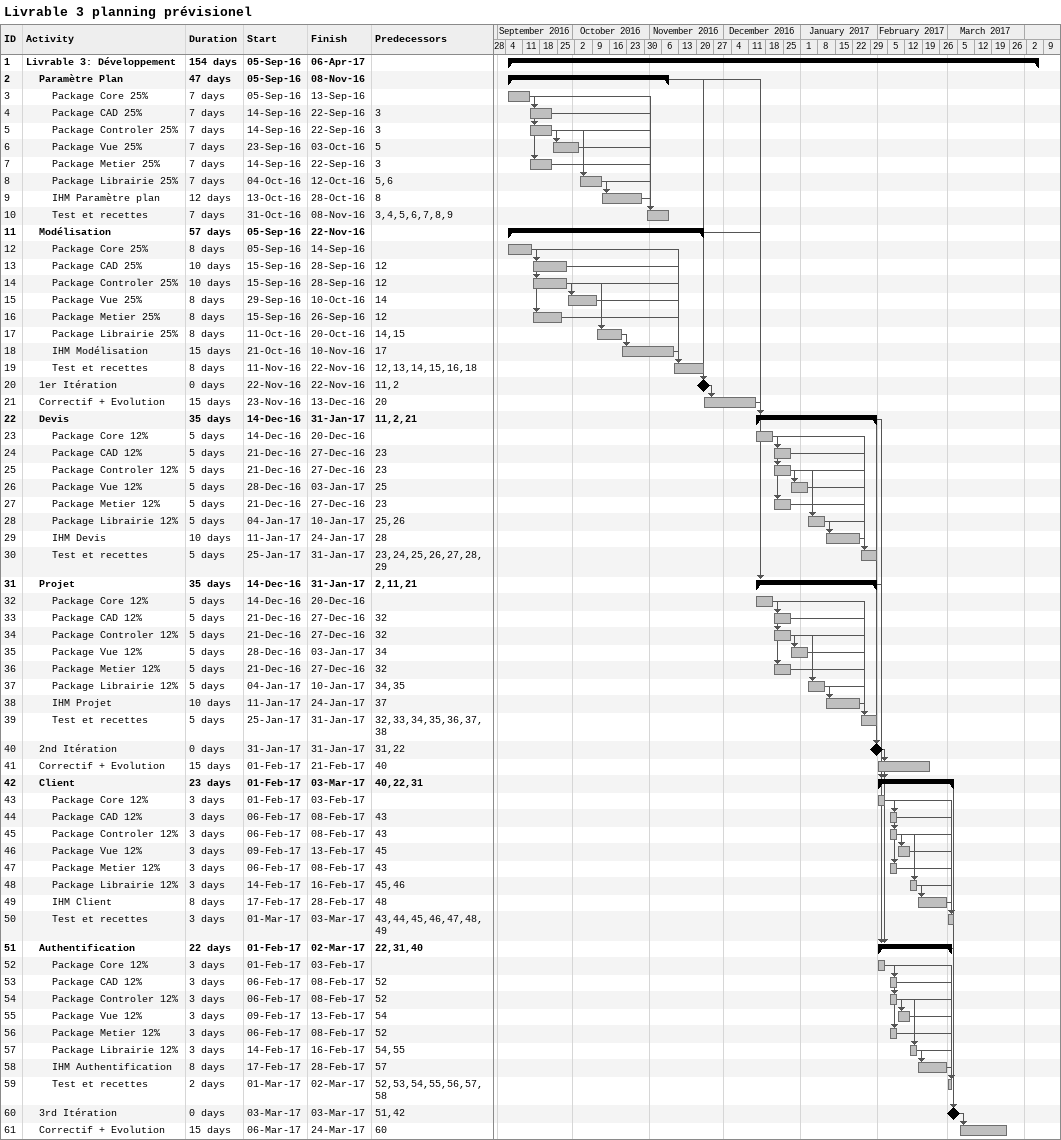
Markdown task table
Livrable 3 planning prévisionel

| ID | Level | Task | Duration | Start | Finish | Predecessors |
|---|---|---|---|---|---|---|
| 1 | 1 | **Livrable 3: Développement** | 154d | 2016-09-05 | 2017-04-06 |  |
| 2 | 2 | **Paramètre Plan** | 47d | 2016-09-05 | 2016-11-08 |  |
| 3 | 3 | Package Core 25% | 7d | 2016-09-05 | 2016-09-13 |  |
| 4 | 3 | Package CAD 25% | 7d | 2016-09-14 | 2016-09-22 | 3 |
| 5 | 3 | Package Controler 25% | 7d | 2016-09-14 | 2016-09-22 | 3 |
| 6 | 3 | Package Vue 25% | 7d | 2016-09-23 | 2016-10-03 | 5 |
| 7 | 3 | Package Metier 25% | 7d | 2016-09-14 | 2016-09-22 | 3 |
| 8 | 3 | Package Librairie 25% | 7d | 2016-10-04 | 2016-10-12 | 5, 6 |
| 9 | 3 | IHM Paramètre plan | 12d | 2016-10-13 | 2016-10-28 | 8 |
| 10 | 3 | Test et recettes | 7d | 2016-10-31 | 2016-11-08 | 3, 4, 5, 6, 7, 8, 9 |
| 11 | 2 | **Modélisation** | 57d | 2016-09-05 | 2016-11-22 |  |
| 12 | 3 | Package Core 25% | 8d | 2016-09-05 | 2016-09-14 |  |
| 13 | 3 | Package CAD 25% | 10d | 2016-09-15 | 2016-09-28 | 12 |
| 14 | 3 | Package Controler 25% | 10d | 2016-09-15 | 2016-09-28 | 12 |
| 15 | 3 | Package Vue 25% | 8d | 2016-09-29 | 2016-10-10 | 14 |
| 16 | 3 | Package Metier 25% | 8d | 2016-09-15 | 2016-09-26 | 12 |
| 17 | 3 | Package Librairie 25% | 8d | 2016-10-11 | 2016-10-20 | 14, 15 |
| 18 | 3 | IHM Modélisation | 15d | 2016-10-21 | 2016-11-10 | 17 |
| 19 | 3 | Test et recettes | 8d | 2016-11-11 | 2016-11-22 | 12, 13, 14, 15, 16, 18 |
| 20 | 2 | 1er Itération | 0d | 2016-11-22 | 2016-11-22 | 11, 2 |
| 21 | 2 | Correctif + Evolution | 15d | 2016-11-23 | 2016-12-13 | 20 |
| 22 | 2 | **Devis** | 35d | 2016-12-14 | 2017-01-31 | 11, 2, 21 |
| 23 | 3 | Package Core 12% | 5d | 2016-12-14 | 2016-12-20 |  |
| 24 | 3 | Package CAD 12% | 5d | 2016-12-21 | 2016-12-27 | 23 |
| 25 | 3 | Package Controler 12% | 5d | 2016-12-21 | 2016-12-27 | 23 |
| 26 | 3 | Package Vue 12% | 5d | 2016-12-28 | 2017-01-03 | 25 |
| 27 | 3 | Package Metier 12% | 5d | 2016-12-21 | 2016-12-27 | 23 |
| 28 | 3 | Package Librairie 12% | 5d | 2017-01-04 | 2017-01-10 | 25, 26 |
| 29 | 3 | IHM Devis | 10d | 2017-01-11 | 2017-01-24 | 28 |
| 30 | 3 | Test et recettes | 5d | 2017-01-25 | 2017-01-31 | 23, 24, 25, 26, 27, 28, 29 |
| 31 | 2 | **Projet** | 35d | 2016-12-14 | 2017-01-31 | 2, 11, 21 |
| 32 | 3 | Package Core 12% | 5d | 2016-12-14 | 2016-12-20 |  |
| 33 | 3 | Package CAD 12% | 5d | 2016-12-21 | 2016-12-27 | 32 |
| 34 | 3 | Package Controler 12% | 5d | 2016-12-21 | 2016-12-27 | 32 |
| 35 | 3 | Package Vue 12% | 5d | 2016-12-28 | 2017-01-03 | 34 |
| 36 | 3 | Package Metier 12% | 5d | 2016-12-21 | 2016-12-27 | 32 |
| 37 | 3 | Package Librairie 12% | 5d | 2017-01-04 | 2017-01-10 | 34, 35 |
| 38 | 3 | IHM Projet | 10d | 2017-01-11 | 2017-01-24 | 37 |
| 39 | 3 | Test et recettes | 5d | 2017-01-25 | 2017-01-31 | 32, 33, 34, 35, 36, 37, 38 |
| 40 | 2 | 2nd Itération | 0d | 2017-01-31 | 2017-01-31 | 31, 22 |
| 41 | 2 | Correctif + Evolution | 15d | 2017-02-01 | 2017-02-21 | 40 |
| 42 | 2 | **Client** | 23d | 2017-02-01 | 2017-03-03 | 40, 22, 31 |
| 43 | 3 | Package Core 12% | 3d | 2017-02-01 | 2017-02-03 |  |
| 44 | 3 | Package CAD 12% | 3d | 2017-02-06 | 2017-02-08 | 43 |
| 45 | 3 | Package Controler 12% | 3d | 2017-02-06 | 2017-02-08 | 43 |
| 46 | 3 | Package Vue 12% | 3d | 2017-02-09 | 2017-02-13 | 45 |
| 47 | 3 | Package Metier 12% | 3d | 2017-02-06 | 2017-02-08 | 43 |
| 48 | 3 | Package Librairie 12% | 3d | 2017-02-14 | 2017-02-16 | 45, 46 |
| 49 | 3 | IHM Client | 8d | 2017-02-17 | 2017-02-28 | 48 |
| 50 | 3 | Test et recettes | 3d | 2017-03-01 | 2017-03-03 | 43, 44, 45, 46, 47, 48, 49 |
| 51 | 2 | **Authentification** | 22d | 2017-02-01 | 2017-03-02 | 22, 31, 40 |
| 52 | 3 | Package Core 12% | 3d | 2017-02-01 | 2017-02-03 |  |
| 53 | 3 | Package CAD 12% | 3d | 2017-02-06 | 2017-02-08 | 52 |
| 54 | 3 | Package Controler 12% | 3d | 2017-02-06 | 2017-02-08 | 52 |
| 55 | 3 | Package Vue 12% | 3d | 2017-02-09 | 2017-02-13 | 54 |
| 56 | 3 | Package Metier 12% | 3d | 2017-02-06 | 2017-02-08 | 52 |
| 57 | 3 | Package Librairie 12% | 3d | 2017-02-14 | 2017-02-16 | 54, 55 |
| 58 | 3 | IHM Authentification | 8d | 2017-02-17 | 2017-02-28 | 57 |
| 59 | 3 | Test et recettes | 2d | 2017-03-01 | 2017-03-02 | 52, 53, 54, 55, 56, 57, 58 |
| 60 | 2 | 3rd Itération | 0d | 2017-03-03 | 2017-03-03 | 51, 42 |
| 61 | 2 | Correctif + Evolution | 15d | 2017-03-06 | 2017-03-24 | 60 |
